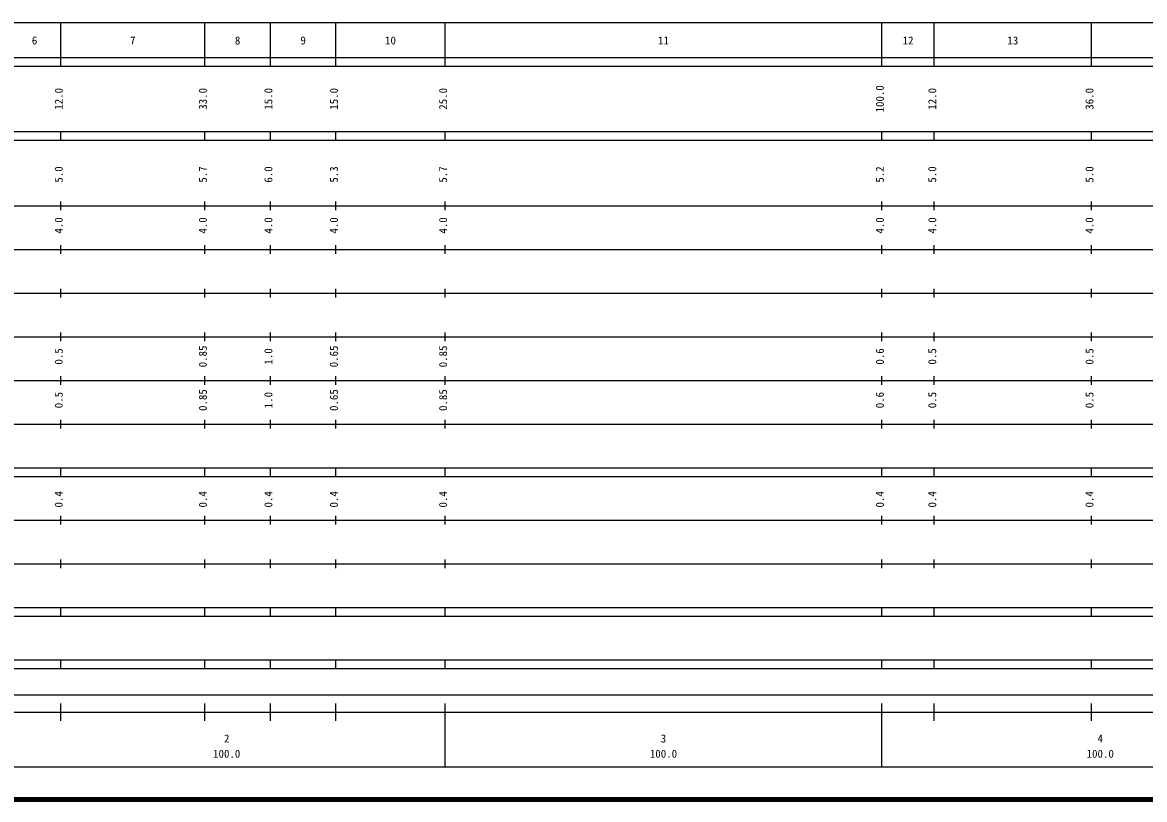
# Model space of a CAD drawing. Units: millimetres on the paper, enlarged 1000 times. Extents: x 40000 to 680000, y 20000 to 380000.
# Drawn here: x 171234 to 428149, y 20000 to 198000 of the extents above; entities that cross this region are included whole.
import ezdxf
from ezdxf.enums import TextEntityAlignment as Align

# ---------------------------------------------------------------- set-up
doc = ezdxf.new("R2010")
doc.units = ezdxf.units.MM
doc.header["$LTSCALE"] = 1000
doc.layers.add('M-TTL', color=2, linetype='Continuous', lineweight=140)
doc.layers.add('M-TTL-BAND', color=7, linetype='Continuous', lineweight=25)
doc.styles.add('ＭＳ ゴシック', font='')
doc.styles.get('ＭＳ ゴシック').set_extended_font_data('MS Gothic')

msp = doc.modelspace()

# ---------------------------------------------------------------- linework, layer by layer
at = {"layer": 'M-TTL'}
msp.add_line((40000, 20000), (680000, 20000), dxfattribs=at)
at = {"layer": 'M-TTL-BAND'}
for p, q in [((68000, 198000), (579000, 198000)), ((180000, 188000), (180000, 198000)), ((213000, 188000), (213000, 198000)), ((228000, 188000), (228000, 198000)), ((243000, 188000), (243000, 198000)), ((268000, 188000), (268000, 198000)), ((368000, 188000), (368000, 198000)), ((380000, 188000), (380000, 198000)), ((416000, 188000), (416000, 198000)), ((40000, 190000), (579000, 190000)), ((40000, 188000), (579000, 188000)), ((40000, 173000), (579000, 173000)), ((180000, 171000), (180000, 173000)), ((213000, 171000), (213000, 173000)), ((228000, 171000), (228000, 173000)), ((243000, 171000), (243000, 173000)), ((268000, 171000), (268000, 173000)), ((368000, 171000), (368000, 173000)), ((380000, 171000), (380000, 173000)), ((416000, 171000), (416000, 173000)), ((40000, 171000), (579000, 171000)), ((180000, 155000), (180000, 157000)), ((213000, 155000), (213000, 157000)), ((228000, 155000), (228000, 157000)), ((243000, 155000), (243000, 157000)), ((268000, 155000), (268000, 157000)), ((368000, 155000), (368000, 157000)), ((380000, 155000), (380000, 157000)), ((416000, 155000), (416000, 157000)), ((40000, 156000), (579000, 156000)), ((180000, 145000), (180000, 147000)), ((213000, 145000), (213000, 147000)), ((228000, 145000), (228000, 147000)), ((243000, 145000), (243000, 147000)), ((268000, 145000), (268000, 147000)), ((368000, 145000), (368000, 147000)), ((380000, 145000), (380000, 147000)), ((416000, 145000), (416000, 147000)), ((46000, 146000), (579000, 146000)), ((180000, 135000), (180000, 137000)), ((213000, 135000), (213000, 137000)), ((228000, 135000), (228000, 137000)), ((243000, 135000), (243000, 137000)), ((268000, 135000), (268000, 137000)), ((368000, 135000), (368000, 137000)), ((380000, 135000), (380000, 137000)), ((416000, 135000), (416000, 137000)), ((52000, 136000), (579000, 136000)), ((46000, 126000), (579000, 126000)), ((180000, 125000), (180000, 127000)), ((213000, 125000), (213000, 127000)), ((228000, 125000), (228000, 127000)), ((243000, 125000), (243000, 127000)), ((268000, 125000), (268000, 127000)), ((368000, 125000), (368000, 127000)), ((380000, 125000), (380000, 127000)), ((416000, 125000), (416000, 127000)), ((52000, 116000), (579000, 116000)), ((180000, 115000), (180000, 117000)), ((213000, 115000), (213000, 117000)), ((228000, 115000), (228000, 117000)), ((243000, 115000), (243000, 117000)), ((268000, 115000), (268000, 117000)), ((368000, 115000), (368000, 117000)), ((380000, 115000), (380000, 117000)), ((416000, 115000), (416000, 117000)), ((46000, 106000), (579000, 106000)), ((180000, 105000), (180000, 107000)), ((213000, 105000), (213000, 107000)), ((228000, 105000), (228000, 107000)), ((243000, 105000), (243000, 107000)), ((268000, 105000), (268000, 107000)), ((368000, 105000), (368000, 107000)), ((380000, 105000), (380000, 107000)), ((416000, 105000), (416000, 107000)), ((40000, 96000), (579000, 96000)), ((180000, 94000), (180000, 96000)), ((213000, 94000), (213000, 96000)), ((228000, 94000), (228000, 96000)), ((243000, 94000), (243000, 96000)), ((268000, 94000), (268000, 96000)), ((368000, 94000), (368000, 96000)), ((380000, 94000), (380000, 96000)), ((416000, 94000), (416000, 96000)), ((40000, 94000), (579000, 94000)), ((180000, 83000), (180000, 85000)), ((213000, 83000), (213000, 85000)), ((228000, 83000), (228000, 85000)), ((243000, 83000), (243000, 85000)), ((268000, 83000), (268000, 85000)), ((368000, 83000), (368000, 85000)), ((380000, 83000), (380000, 85000)), ((416000, 83000), (416000, 85000)), ((49000, 84000), (579000, 84000)), ((180000, 73000), (180000, 75000)), ((213000, 73000), (213000, 75000)), ((228000, 73000), (228000, 75000)), ((243000, 73000), (243000, 75000)), ((268000, 73000), (268000, 75000)), ((368000, 73000), (368000, 75000)), ((380000, 73000), (380000, 75000)), ((416000, 73000), (416000, 75000)), ((40000, 74000), (579000, 74000)), ((40000, 64000), (579000, 64000)), ((40000, 62000), (579000, 62000)), ((180000, 62000), (180000, 64000)), ((213000, 62000), (213000, 64000)), ((228000, 62000), (228000, 64000)), ((243000, 62000), (243000, 64000)), ((268000, 62000), (268000, 64000)), ((368000, 62000), (368000, 64000)), ((380000, 62000), (380000, 64000)), ((416000, 62000), (416000, 64000)), ((40000, 52000), (579000, 52000)), ((180000, 50000), (180000, 52000)), ((213000, 50000), (213000, 52000)), ((228000, 50000), (228000, 52000)), ((243000, 50000), (243000, 52000)), ((268000, 50000), (268000, 52000)), ((368000, 50000), (368000, 52000)), ((380000, 50000), (380000, 52000)), ((416000, 50000), (416000, 52000)), ((40000, 50000), (579000, 50000)), ((71000, 44000), (565000, 44000)), ((180000, 38000), (180000, 42000)), ((213000, 38000), (213000, 42000)), ((228000, 38000), (228000, 42000)), ((243000, 38000), (243000, 42000)), ((268000, 27500), (268000, 42000)), ((368000, 27500), (368000, 42000)), ((380000, 38000), (380000, 42000)), ((416000, 38000), (416000, 42000)), ((40000, 40000), (579000, 40000)), ((68000, 27500), (579000, 27500))]:
    msp.add_line(p, q, dxfattribs=at)

# ---------------------------------------------------------------- texts
at = {"layer": 'M-TTL-BAND', "style": 'ＭＳ ゴシック'}
for s, p in [('6', (174000, 192405)), ('7', (196500, 192405)), ('8', (220500, 192405)), ('9', (235500, 192405)), ('10', (255500, 192405)), ('11', (318000, 192405)), ('12', (374000, 192405)), ('13', (398000, 192405)), ('2', (218000, 32523)), ('3', (318000, 32523)), ('4', (418000, 32523)), ('100.0', (218000, 29033)), ('100.0', (318000, 29033)), ('100.0', (418000, 29033))]:
    msp.add_text(s, height=1833, dxfattribs=at).set_placement(p, align=Align.BOTTOM_CENTER)
for s, p in [('12.0', (181000, 180500)), ('33.0', (214000, 180500)), ('15.0', (229000, 180500)), ('15.0', (244000, 180500)), ('25.0', (269000, 180500)), ('100.0', (369000, 180500)), ('12.0', (381000, 180500)), ('36.0', (417000, 180500)), ('5.0', (181000, 163174)), ('5.7', (214000, 163174)), ('6.0', (229000, 163174)), ('5.3', (244000, 163174)), ('5.7', (269000, 163174)), ('5.2', (369000, 163174)), ('5.0', (381000, 163174)), ('5.0', (417000, 163174)), ('4.0', (181000, 151500)), ('4.0', (214000, 151500)), ('4.0', (229000, 151500)), ('4.0', (244000, 151500)), ('4.0', (269000, 151500)), ('4.0', (369000, 151500)), ('4.0', (381000, 151500)), ('4.0', (417000, 151500)), ('0.85', (214000, 121500)), ('0.65', (244000, 121500)), ('0.85', (269000, 121500)), ('0.5', (181000, 121500)), ('1.0', (229000, 121500)), ('0.6', (369000, 121500)), ('0.5', (381000, 121500)), ('0.5', (417000, 121500)), ('0.5', (181000, 111500)), ('0.85', (214000, 111500)), ('1.0', (229000, 111500)), ('0.65', (244000, 111500)), ('0.85', (269000, 111500)), ('0.6', (369000, 111500)), ('0.5', (381000, 111500)), ('0.5', (417000, 111500)), ('0.4', (181000, 88764)), ('0.4', (214000, 88764)), ('0.4', (229000, 88764)), ('0.4', (244000, 88764)), ('0.4', (269000, 88764)), ('0.4', (369000, 88764)), ('0.4', (381000, 88764)), ('0.4', (417000, 88764))]:
    msp.add_text(s, height=1833, rotation=90, dxfattribs=at).set_placement(p, align=Align.BOTTOM_CENTER)

doc.saveas('drawing.dxf')
